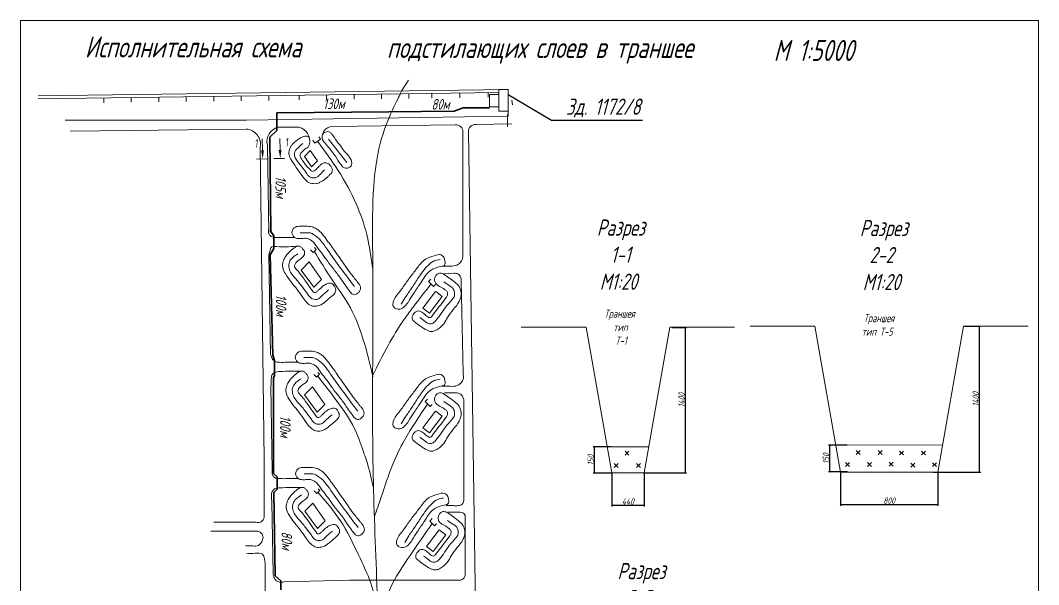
# Model space of a CAD drawing. Header units: millimetres. Extents: x 13096 to 18634, y -492 to 9335.
# Drawn here: x 16553 to 17521, y 5924 to 6460 of the extents above; entities that cross this region are included whole.
import ezdxf
from ezdxf import colors
from ezdxf.entities.mleader import LeaderData, LeaderLine
from ezdxf.enums import TextEntityAlignment as Align
from ezdxf.math import Vec2, Vec3

# ---------------------------------------------------------------- set-up
doc = ezdxf.new("R2010")
doc.units = ezdxf.units.MM
doc.layers.get('Defpoints').update_dxf_attribs({"color": 33})
for name, color, linetype, lineweight in [('Линия выноска', 137, 'Continuous', 20), ('Линия связи (Вновь)', 3, 'Continuous', 60), ('Размерная', 4, 'Continuous', 25), ('Рамка толстая', 7, 'Continuous', 60), ('Строительный', 251, 'Continuous', 13), ('ТаБлица', 253, 'Continuous', 25), ('текст', 7, 'Continuous', 25), ('Элемент эл. схем', 7, 'Continuous', 35)]:
    doc.layers.add(name, color=color, linetype=linetype, lineweight=lineweight)
doc.styles.add('Simplex', font='simplex.shx', dxfattribs={"width": 0.7, "oblique": 15})
doc.dimstyles.new('Simplex', dxfattribs={"dimtxt": 2.5, "dimasz": 2.5, "dimexe": 1.25, "dimexo": 0.625, "dimtad": 1, "dimtxsty": 'Simplex', "dimcen": 2.5, "dimclrt": 2, "dimadec": 0, "dimazin": 0, "dimtfac": 1, "dimtmove": 0, "dimatfit": 3, "dimfxl": 1, "dimarcsym": 0})

# ---------------------------------------------------------------- blocks, each defined once
blk = doc.blocks.new('_None')
blk = doc.blocks.new('_ArchTick')
at = {"color": 0, "linetype": 'ByBlock', "const_width": 0.15}
blk.add_lwpolyline([(-0.5, -0.5), (0.5, 0.5)], dxfattribs=at)
blk = doc.blocks.new('*D158')
at = {"layer": 'Defpoints', "color": 0, "lineweight": 80, "transparency": 16777216}
for p in [(17449.86, 6169.39), (17465.26, 6169.39), (17420.74, 6030.66)]:
    blk.add_point(p, dxfattribs=at)
at = {"layer": 'Размерная', "color": 0, "lineweight": -2, "transparency": 16777216}
for p, q in [((17450.49, 6169.39), (17466.51, 6169.39)), ((17465.26, 6030.66), (17465.26, 6169.39)), ((17421.36, 6030.66), (17466.51, 6030.66))]:
    blk.add_line(p, q, dxfattribs=at)
at = {"layer": 'Размерная', "color": 0, "lineweight": -2, "transparency": 16777216, "xscale": 1.5, "yscale": 1.5, "zscale": 1.5}
for p, rotation in [((17465.26, 6169.39), 90), ((17465.26, 6030.66), 270)]:
    blk.add_blockref('_ArchTick', p, dxfattribs=dict(at, rotation=rotation))
at = {"layer": 'Размерная', "color": 2, "lineweight": 20, "transparency": 16777216, "insert": (17461.64, 6100.02), "char_height": 2, "attachment_point": 5, "rotation": 90, "style": 'Simplex'}
blk.add_mtext('{\\H3x;1400}', dxfattribs=at)
blk = doc.blocks.new('*D159')
at = {"layer": 'Defpoints', "color": 0, "lineweight": 80, "transparency": 16777216}
for p in [(17333.03, 6030.79), (17425.43, 6030.79), (17425.43, 6000.04)]:
    blk.add_point(p, dxfattribs=at)
at = {"layer": 'Размерная', "color": 0, "lineweight": -2, "transparency": 16777216}
for p, q in [((17333.03, 6030.16), (17333.03, 5998.79)), ((17425.43, 6030.16), (17425.43, 5998.79)), ((17333.03, 6000.04), (17425.43, 6000.04))]:
    blk.add_line(p, q, dxfattribs=at)
at = {"layer": 'Размерная', "color": 0, "lineweight": -2, "transparency": 16777216, "xscale": 1.5, "yscale": 1.5, "zscale": 1.5, "rotation": 180}
blk.add_blockref('_ArchTick', (17333.03, 6000.04), dxfattribs=at)
at = {"layer": 'Размерная', "color": 0, "lineweight": -2, "transparency": 16777216, "xscale": 1.5, "yscale": 1.5, "zscale": 1.5}
blk.add_blockref('_ArchTick', (17425.43, 6000.04), dxfattribs=at)
at = {"layer": 'Размерная', "color": 2, "lineweight": 20, "transparency": 16777216, "insert": (17379.23, 6003.67), "char_height": 2, "attachment_point": 5, "style": 'Simplex'}
blk.add_mtext('{\\H3x;800}', dxfattribs=at)
blk = doc.blocks.new('*D160')
at = {"layer": 'Defpoints', "color": 0, "lineweight": 80, "transparency": 16777216}
for p in [(17172.4, 6168.35), (17185.38, 6168.35), (17145.04, 6030.13)]:
    blk.add_point(p, dxfattribs=at)
at = {"layer": 'Размерная', "color": 0, "lineweight": -2, "transparency": 16777216}
for p, q in [((17173.02, 6168.35), (17186.63, 6168.35)), ((17185.38, 6030.13), (17185.38, 6168.35)), ((17145.67, 6030.13), (17186.63, 6030.13))]:
    blk.add_line(p, q, dxfattribs=at)
at = {"layer": 'Размерная', "color": 0, "lineweight": -2, "transparency": 16777216, "xscale": 1.5, "yscale": 1.5, "zscale": 1.5}
for p, rotation in [((17185.38, 6168.35), 90), ((17185.38, 6030.13), 270)]:
    blk.add_blockref('_ArchTick', p, dxfattribs=dict(at, rotation=rotation))
at = {"layer": 'Размерная', "color": 2, "lineweight": 20, "transparency": 16777216, "insert": (17181.75, 6099.24), "char_height": 2, "attachment_point": 5, "rotation": 90, "style": 'Simplex'}
blk.add_mtext('{\\H3x;1400}', dxfattribs=at)
blk = doc.blocks.new('*D161')
at = {"layer": 'Defpoints', "color": 0, "lineweight": 80, "transparency": 16777216}
for p in [(17115.35, 6030.02), (17146.15, 6030.02), (17146.15, 5999.27)]:
    blk.add_point(p, dxfattribs=at)
at = {"layer": 'Размерная', "color": 0, "lineweight": -2, "transparency": 16777216}
for p, q in [((17115.35, 6029.39), (17115.35, 5998.02)), ((17146.15, 6029.39), (17146.15, 5998.02)), ((17115.35, 5999.27), (17146.15, 5999.27))]:
    blk.add_line(p, q, dxfattribs=at)
at = {"layer": 'Размерная', "color": 0, "lineweight": -2, "transparency": 16777216, "xscale": 1.5, "yscale": 1.5, "zscale": 1.5, "rotation": 180}
blk.add_blockref('_ArchTick', (17115.35, 5999.27), dxfattribs=at)
at = {"layer": 'Размерная', "color": 0, "lineweight": -2, "transparency": 16777216, "xscale": 1.5, "yscale": 1.5, "zscale": 1.5}
blk.add_blockref('_ArchTick', (17146.15, 5999.27), dxfattribs=at)
at = {"layer": 'Размерная', "color": 2, "lineweight": 20, "transparency": 16777216, "insert": (17130.75, 6002.9), "char_height": 2, "attachment_point": 5, "style": 'Simplex'}
blk.add_mtext('{\\H3x;440}', dxfattribs=at)
blk = doc.blocks.new('*D207')
at = {"layer": 'Defpoints', "color": 0, "lineweight": 80, "transparency": 16777216}
for p in [(17098.97, 6054.88), (17114.69, 6054.88), (17116.42, 6029.64)]:
    blk.add_point(p, dxfattribs=at)
at = {"layer": 'Размерная', "color": 0, "lineweight": -2, "transparency": 16777216}
for p, q in [((17114.06, 6054.88), (17097.72, 6054.88)), ((17098.97, 6029.64), (17098.97, 6054.88)), ((17115.79, 6029.64), (17097.72, 6029.64))]:
    blk.add_line(p, q, dxfattribs=at)
at = {"layer": 'Размерная', "color": 0, "lineweight": -2, "transparency": 16777216, "xscale": 1.5, "yscale": 1.5, "zscale": 1.5}
for p, rotation in [((17098.97, 6054.88), 90), ((17098.97, 6029.64), 270)]:
    blk.add_blockref('_ArchTick', p, dxfattribs=dict(at, rotation=rotation))
at = {"layer": 'Размерная', "color": 2, "lineweight": 20, "transparency": 16777216, "insert": (17095.35, 6042.26), "char_height": 2, "attachment_point": 5, "rotation": 90, "style": 'Simplex'}
blk.add_mtext('{\\H3x;150}', dxfattribs=at)
blk = doc.blocks.new('*D208')
at = {"layer": 'Defpoints', "color": 0, "lineweight": 80, "transparency": 16777216}
for p in [(17322.78, 6056.27), (17339.79, 6056.27), (17340.22, 6030.96)]:
    blk.add_point(p, dxfattribs=at)
at = {"layer": 'Размерная', "color": 0, "lineweight": -2, "transparency": 16777216}
for p, q in [((17339.16, 6056.27), (17321.53, 6056.27)), ((17322.78, 6030.96), (17322.78, 6056.27)), ((17339.6, 6030.96), (17321.53, 6030.96))]:
    blk.add_line(p, q, dxfattribs=at)
at = {"layer": 'Размерная', "color": 0, "lineweight": -2, "transparency": 16777216, "xscale": 1.5, "yscale": 1.5, "zscale": 1.5}
for p, rotation in [((17322.78, 6056.27), 90), ((17322.78, 6030.96), 270)]:
    blk.add_blockref('_ArchTick', p, dxfattribs=dict(at, rotation=rotation))
at = {"layer": 'Размерная', "color": 2, "lineweight": 20, "transparency": 16777216, "insert": (17319.15, 6043.61), "char_height": 2, "attachment_point": 5, "rotation": 90, "style": 'Simplex'}
blk.add_mtext('{\\H3x;150}', dxfattribs=at)

msp = doc.modelspace()

# ---------------------------------------------------------------- linework, layer by layer
at = {"color": 18, "lineweight": 20, "true_color": 0x000000}
for points in [[(17008.06753, 6394.26009), (17016.95635, 6394.26009), (17016.95635, 6373.90013), (17008.06753, 6373.90013)], [(16999.24104, 6389.65174), (17008.08573, 6389.65174), (17008.08573, 6377.98114), (16999.24104, 6377.98114)]]:
    msp.add_lwpolyline(points, close=True, dxfattribs=at)
at = {"layer": 'Линия связи (Вновь)', "color": 18, "lineweight": 35, "true_color": 0x000000}
for p, q in [((16903.40162, 6373.14051), (16965.42407, 6373.7059)), ((16965.42407, 6373.7059), (16974.01642, 6377.04351)), ((16974.01642, 6377.04351), (16999.15584, 6377.00963)), ((16796.85937, 6372.22269), (16903.40162, 6373.14051)), ((16796.86483, 6355.44877), (16796.85937, 6372.22269)), ((16790.22236, 6348.99512), (16796.86483, 6355.44877)), ((16791.20344, 6259.53632), (16790.22236, 6348.99512)), ((16793.8945, 6255.41987), (16791.20344, 6259.53632)), ((16793.8945, 6243.3426), (16793.8945, 6255.41987)), ((16790.59159, 6237.27504), (16793.8945, 6243.3426)), ((16792.92649, 6141.99643), (16790.59159, 6237.27504)), ((16794.71187, 6136.75118), (16792.92649, 6141.99643)), ((16794.63065, 6122.20016), (16794.71187, 6136.75118)), ((16793.76332, 6120.66644), (16794.63065, 6122.20016)), ((16793.76332, 6029.57475), (16793.76332, 6120.66644)), ((16797.14821, 6026.15074), (16793.76332, 6029.57475)), ((16797.14821, 6014.63347), (16797.14821, 6026.15074)), ((16794.00726, 6011.53661), (16797.14821, 6014.63347)), ((16795.27738, 5932.22797), (16794.00726, 6011.53661)), ((16800.48801, 5927.35493), (16795.27738, 5932.22797)), ((16800.48801, 5918.99288), (16800.48801, 5927.35493))]:
    msp.add_line(p, q, dxfattribs=at)
at = {"layer": 'Рамка толстая', "color": 18, "lineweight": 20, "true_color": 0x000000}
for p, q in [((16552.82136, 6460.09768), (17521.44636, 6460.09768)), ((16552.82136, 6460.09768), (16552.82136, 5126.97268)), ((17521.44636, 6460.09768), (17521.44636, 5126.97268))]:
    msp.add_line(p, q, dxfattribs=at)
at = {"layer": 'Строительный', "color": 18, "lineweight": 20, "true_color": 0x000000}
for p, q in [((17016.95635, 6394.26009), (16569.61619, 6388.32385)), ((17008.06753, 6391.55885), (16569.72711, 6385.40769)), ((16632.23224, 6386.28481), (16632.23224, 6381.87481)), ((16658.36371, 6386.65151), (16658.36371, 6382.24151)), ((16684.49518, 6387.01821), (16684.49518, 6382.60821)), ((16710.62665, 6387.38491), (16710.62665, 6382.97491)), ((16736.75812, 6387.75161), (16736.75812, 6383.34161)), ((16762.88959, 6388.11831), (16762.88959, 6383.70831)), ((16789.02106, 6388.48501), (16789.02106, 6384.07501)), ((16817.93841, 6388.8908), (16817.93841, 6384.4808)), ((16844.06988, 6389.2575), (16844.06988, 6384.8475)), ((16870.20135, 6389.6242), (16870.20135, 6385.2142)), ((16896.33282, 6389.99089), (16896.33282, 6385.58089)), ((16922.46429, 6390.35759), (16922.46429, 6385.94759)), ((16944.33366, 6390.66448), (16944.33366, 6386.25448)), ((16970.88636, 6391.03709), (16970.88636, 6386.62709)), ((16997.86373, 6391.41566), (16997.86373, 6387.00566)), ((17021.00229, 6379.92587), (17020.41533, 6384.29663)), ((17016.95635, 6373.90013), (17016.95635, 6369.20502)), ((16767.58279, 6365.38217), (16595.43802, 6365.38217)), ((17016.95635, 6369.20502), (16767.58279, 6365.38217)), ((17016.1405, 6358.9412), (17016.1405, 6370.71785)), ((16767.74626, 6356.81795), (16600.29462, 6354.81839)), ((16817.96593, 6358.51266), (16798.13593, 6358.51266)), ((16966.55975, 6360.87317), (16849.68876, 6359.14407)), ((17020.3693, 6361.64135), (16986.26758, 6361.07775)), ((16832.92251, 6343.51893), (16831.11741, 6346.09759)), ((16838.2521, 6347.24974), (16832.92251, 6343.51893)), ((16836.69745, 6349.47061), (16838.2521, 6347.24974)), ((16845.96505, 6347.27522), (16863.25804, 6325.0127)), ((16973.79182, 6238.48257), (16973.79182, 6353.88021)), ((16979.03551, 6354.0848), (16993.57661, 5373.78963)), ((16780.99079, 6339.49243), (16784.86576, 6042.77619)), ((16789.03164, 6257.61403), (16787.79157, 6341.75721)), ((16828.62634, 6336.34041), (16822.96778, 6330.68185)), ((16835.32165, 6326.46573), (16828.62634, 6336.34041)), ((16822.96778, 6330.68185), (16829.90206, 6321.04614)), ((16829.90206, 6321.04614), (16835.32165, 6326.46573)), ((16828.74634, 6242.06775), (16831.25193, 6239.56216)), ((16831.25193, 6239.56216), (16834.14442, 6242.45465)), ((16834.14442, 6242.45465), (16832.50761, 6244.09145)), ((16790.72627, 6142.6275), (16789.32976, 6237.38556)), ((16827.55662, 6230.49235), (16819.89456, 6222.83029)), ((16839.279, 6213.79405), (16827.55662, 6230.49235)), ((16819.89456, 6222.83029), (16831.99459, 6206.50965)), ((16965.31134, 6219.77152), (16955.06625, 6219.2983)), ((16831.99459, 6206.50965), (16839.279, 6213.79405)), ((16941.04424, 6211.7846), (16943.24248, 6214.03752)), ((16945.70058, 6207.24126), (16941.04424, 6211.7846)), ((16947.59382, 6209.18158), (16945.70058, 6207.24126)), ((16973.89897, 6125.13245), (16972.28967, 6212.6705)), ((16832.03095, 6123.3795), (16834.53653, 6120.87391)), ((16834.53653, 6120.87391), (16837.42902, 6123.7664)), ((16837.42902, 6123.7664), (16835.79222, 6125.4032)), ((16792.35524, 6032.09578), (16791.17025, 6112.50157)), ((16830.84122, 6111.8041), (16823.17916, 6104.14204)), ((16823.17916, 6104.14204), (16835.2792, 6087.82139)), ((16842.5636, 6095.1058), (16830.84122, 6111.8041)), ((16835.2792, 6087.82139), (16842.5636, 6095.1058)), ((16937.90161, 6097.74451), (16940.09985, 6099.99742)), ((16942.55796, 6093.20117), (16937.90161, 6097.74451)), ((16944.45119, 6095.14149), (16942.55796, 6093.20117)), ((16974.66327, 6008.37113), (16974.66327, 6095.7355)), ((17128.03209, 6050.52352), (17131.7741, 6046.78151)), ((17131.7741, 6050.52352), (17128.03209, 6046.78151)), ((17347.85495, 6051.33945), (17351.59696, 6047.59744)), ((17351.59696, 6051.33945), (17347.85495, 6047.59744)), ((17368.88941, 6051.33945), (17372.63142, 6047.59744)), ((17372.63142, 6051.33945), (17368.88941, 6047.59744)), ((17389.10985, 6050.78264), (17392.85186, 6047.04063)), ((17392.85186, 6050.78264), (17389.10985, 6047.04063)), ((17410.14431, 6050.78264), (17413.88632, 6047.04063)), ((17413.88632, 6050.78264), (17410.14431, 6047.04063)), ((16784.86576, 6042.77619), (16784.86576, 5996.43095)), ((17117.82873, 6039.02196), (17121.57074, 6035.27995)), ((17121.57074, 6039.02196), (17117.82873, 6035.27995)), ((17138.86319, 6039.02196), (17142.6052, 6035.27995)), ((17142.6052, 6039.02196), (17138.86319, 6035.27995)), ((17337.65159, 6039.83789), (17341.3936, 6036.09588)), ((17341.3936, 6039.83789), (17337.65159, 6036.09588)), ((17358.68605, 6039.83789), (17362.42806, 6036.09588)), ((17362.42806, 6039.83789), (17358.68605, 6036.09588)), ((17379.31597, 6040.24188), (17383.05798, 6036.49987)), ((17383.05798, 6040.24188), (17379.31597, 6036.49987)), ((17399.94095, 6039.28108), (17403.68296, 6035.53908)), ((17403.68296, 6039.28108), (17399.94095, 6035.53908)), ((17420.57087, 6039.68508), (17424.31288, 6035.94307)), ((17424.31288, 6039.68508), (17420.57087, 6035.94307)), ((16832.30307, 6012.82777), (16834.80865, 6010.32219)), ((16834.80865, 6010.32219), (16837.70114, 6013.21468)), ((16837.70114, 6013.21468), (16836.06434, 6014.85148)), ((16792.03975, 6001.95866), (16793.3039, 5934.76715)), ((16831.11334, 6001.25238), (16823.45128, 5993.59032)), ((16842.83572, 5984.55408), (16831.11334, 6001.25238)), ((16823.45128, 5993.59032), (16835.55132, 5977.26967)), ((16942.2505, 5984.2957), (16944.44874, 5986.54861)), ((16776.67258, 5983.05095), (16736.77201, 5983.05095)), ((16835.55132, 5977.26967), (16842.83572, 5984.55408)), ((16946.90684, 5979.75236), (16942.2505, 5984.2957)), ((16948.80007, 5981.69268), (16946.90684, 5979.75236)), ((16975.89314, 5936.17669), (16975.89314, 5985.81383)), ((16733.9797, 5974.60091), (16773.4573, 5974.60091)), ((16865.84414, 5928.05483), (16803.89778, 5926.5184)), ((16952.19728, 5928.05483), (16865.84414, 5928.05483))]:
    msp.add_line(p, q, dxfattribs=at)
for points in [[(16947.73022, 6202.28341), (16935.77752, 6186.58515), (16942.03297, 6181.82223), (16954.16802, 6197.75998), (16947.91257, 6202.5229)], [(16947.73022, 6088.54754), (16935.77752, 6072.84927), (16942.03297, 6068.08636), (16954.16802, 6084.02411), (16947.91257, 6088.78703)], [(16951.35882, 5975.92734), (16939.22376, 5959.98958), (16945.47921, 5955.22666), (16957.61427, 5971.16442), (16951.35882, 5975.92734)]]:
    msp.add_lwpolyline(points, dxfattribs=at)
for centre, radius, start, end in [((16766.69709, 6342.29075), 14.56504, 348.92312265, 85.86922356), ((16801.39711, 6344.92841), 13.97022, 103.49952732, 193.12034259), ((16814.33619, 6345.13671), 13.85969, 348.95296455, 74.81764387), ((16849.81378, 6349.25532), 9.88954, 90.72433398, 202.13249375), ((16967.21893, 6354.31872), 6.58751, 356.18317171, 95.74288416), ((16985.6084, 6354.52331), 6.58751, 84.25711584, 183.81682829)]:
    msp.add_arc(centre, radius, start, end, dxfattribs=at)
msp.add_open_spline([(16921.94885, 6403.25869), (16912.56181, 6389.07899), (16921.94885, 6403.25869), (16885.64947, 6337.47448), (16889.43146, 6204.59713), (16885.64385, 6032.41736), (16897.60553, 5834.36675), (16895.69136, 5640.53365), (16893.55861, 5506.59878), (16897.14514, 5419.63689), (16906.77896, 5368.95984), (16906.77896, 5368.95984), (16906.77896, 5368.95984), (16906.77896, 5368.95984), (16906.77896, 5368.95984), (16906.77896, 5368.95984), (16906.77896, 5368.95984), (16906.77896, 5368.95984), (16906.77896, 5368.95984)], degree=3, knots=[0, 0, 0, 0, 25.836333109, 49.871244762, 76.873917157, 116.334767859, 166.936096042, 211.721259242, 248.246118291, 257.850777941, 271.152471293, 282.284588503, 290.662390358, 305.749777897, 312.760031631, 324.633986925, 330.142951601, 332.123990533, 332.123990533, 332.123990533, 332.123990533], dxfattribs=at)
for points in [[(16843.82271, 6342.17416), (16855.24257, 6326.67144), (16861.2609, 6320.00256), (16865.05681, 6320.00256), (16867.35826, 6321.70463), (16868.01582, 6324.63098), (16866.93982, 6328.39343), (16862.33326, 6334.17632), (16857.84808, 6340.00926), (16852.73405, 6346.98066), (16849.14217, 6351.92351), (16847.29001, 6353.77567), (16845.16694, 6354.37209), (16843.22415, 6353.95404), (16841.04226, 6352.81934), (16839.92424, 6349.25532), (16840.98326, 6345.69773), (16843.82271, 6342.17416)], [(16827.93907, 6342.48099), (16826.44496, 6339.6805), (16822.96086, 6337.26162), (16821.53877, 6335.83953), (16819.73851, 6334.03927), (16818.89429, 6332.18046), (16819.73851, 6329.4666), (16822.74148, 6324.82651), (16825.79545, 6321.00846), (16828.24496, 6318.55895), (16830.13361, 6316.67029), (16831.46451, 6316.67029), (16833.2361, 6317.58664), (16834.18038, 6318.53092), (16835.44946, 6319.8), (16836.71847, 6321.06902), (16838.9025, 6323.25304), (16841.47944, 6324.58118), (16843.68842, 6324.58118), (16846.10958, 6323.60432), (16847.58537, 6322.12854), (16849.12127, 6319.71053), (16849.5908, 6317.99962), (16849.12127, 6315.40376), (16847.5571, 6313.83959), (16845.46162, 6311.74411), (16837.71906, 6306.18114), (16834.47116, 6304.9422), (16831.45947, 6304.9422), (16828.49634, 6305.40488), (16825.971, 6306.72841), (16823.40551, 6309.29389), (16810.80966, 6327.0566), (16809.20366, 6329.87218), (16808.49343, 6332.3894), (16808.36733, 6335.93932), (16809.6059, 6339.07671), (16810.95794, 6341.64258), (16813.2939, 6343.97855), (16819.39611, 6348.44074), (16822.17132, 6349.64462), (16824.83698, 6349.99887), (16826.55322, 6349.64462), (16827.80891, 6348.38892)], [(16835.58731, 6345.38434), (16855.14522, 6317.27498), (16872.30129, 6285.73766), (16882.26228, 6256.51765), (16888.09535, 6223.60913)], [(16821.59685, 6342.98468), (16815.63248, 6337.67682), (16813.87298, 6335.23983), (16813.48258, 6332.36337), (16814.31285, 6329.48692), (16816.83205, 6325.75049), (16820.71095, 6320.79659), (16824.75635, 6315.18822), (16827.75549, 6311.4728), (16831.07455, 6310.43408), (16833.63382, 6310.43408), (16838.2325, 6314.02965), (16842.27135, 6318.10463)], [(16813.58944, 6253.8202), (16803.34045, 6253.8202), (16795.99712, 6253.8202), (16791.34828, 6254.81452), (16789.53874, 6256.62406), (16788.79851, 6258.43176), (16788.97675, 6261.33838)], [(16874.25511, 6210.51438), (16876.09715, 6207.68441), (16876.47909, 6205.47599), (16875.49911, 6202.56376), (16873.67552, 6200.74017), (16870.55178, 6199.40887), (16868.20092, 6200.30638), (16865.66643, 6203.30242), (16861.70156, 6208.66572), (16857.2726, 6215.23509), (16850.87915, 6223.52472), (16844.83795, 6231.4999), (16839.56911, 6238.77051), (16834.02053, 6246.0437), (16831.1366, 6249.80397), (16828.22434, 6251.6969), (16825.20667, 6252.85369), (16820.80971, 6252.85369), (16816.98518, 6252.85369), (16813.61752, 6253.8), (16811.89565, 6255.98716), (16811.05592, 6258.55395), (16811.59708, 6260.59366), (16813.41734, 6263.12487), (16817.8734, 6264.40758), (16824.20189, 6264.40758), (16830.30815, 6263.8684), (16834.41603, 6261.95156), (16837.417, 6259.85043), (16840.18378, 6256.80347), (16842.6485, 6253.69854), (16845.03293, 6250.37964), (16847.91414, 6246.6792), (16851.55791, 6241.37385), (16856.98798, 6233.7724), (16865.87712, 6221.10326), (16872.44213, 6212.83456), (16874.25511, 6210.51438)], [(16870.56303, 6207.24965), (16844.65256, 6242.55571), (16838.72808, 6250.61041), (16835.44757, 6253.89092), (16831.7265, 6256.51241), (16828.76405, 6258.02978), (16825.81975, 6258.30668), (16819.12173, 6258.30668)], [(16817.50227, 6245.53647), (16796.38322, 6245.05157), (16791.16552, 6243.97749), (16790.55172, 6241.68464), (16789.32976, 6237.38556), (16789.42074, 6231.21245)], [(16813.87478, 6244.39732), (16806.64647, 6237.8072), (16803.98508, 6233.86388), (16802.35105, 6229.2225), (16802.35105, 6225.11216), (16804.914, 6219.11057), (16810.27314, 6211.60172), (16816.17213, 6204.19728), (16821.46372, 6196.7242), (16825.50417, 6191.7215), (16829.41302, 6189.00069), (16834.51483, 6188.51793), (16838.64797, 6189.73428), (16844.52171, 6194.03003), (16850.55203, 6199.28899), (16852.70078, 6202.5918), (16852.70078, 6205.02452), (16851.61143, 6207.42524), (16849.04311, 6209.99356), (16845.45466, 6209.99356), (16841.83415, 6208.34964), (16837.46896, 6204.69995), (16835.59805, 6202.98941), (16833.44115, 6201.38501), (16832.21002, 6201.38501), (16830.62776, 6202.96727), (16825.31098, 6210.55669), (16819.37818, 6218.66293), (16814.94386, 6223.92919), (16813.66659, 6225.75456), (16813.66659, 6227.26434), (16814.74225, 6229.51268), (16819.01644, 6233.12448), (16821.98522, 6235.72183), (16822.98231, 6237.66431), (16822.98231, 6240.65818), (16821.31219, 6243.07383), (16819.42139, 6244.96463), (16816.5206, 6245.47828), (16814.5015, 6244.75607), (16813.87478, 6244.39732)], [(16816.61756, 6238.26103), (16811.72762, 6234.57277), (16808.68292, 6230.2038), (16808.26194, 6225.73905), (16809.81665, 6220.77595), (16815.05344, 6214.06149), (16821.58811, 6206.07611), (16826.41406, 6199.53497), (16828.67907, 6196.618), (16830.69083, 6195.3205), (16833.31376, 6194.88799), (16835.86029, 6195.21873), (16839.07299, 6197.76478), (16846.08087, 6203.92715)], [(16832.42221, 6240.73245), (16849.37058, 6213.51975), (16864.50305, 6190.84252), (16879.06334, 6156.54669), (16888.14281, 6121.47256)], [(16955.31292, 6226.62885), (16949.75806, 6225.39233), (16941.93977, 6221.60522), (16933.75301, 6210.80157), (16927.19184, 6200.98898), (16922.09813, 6192.96323), (16913.92239, 6185.67717), (16909.73058, 6186.31698), (16907.5736, 6188.47396), (16907.5736, 6192.72008), (16913.72288, 6202.36273), (16920.15603, 6211.48688), (16927.26194, 6220.74795), (16933.63461, 6229.01317), (16938.33084, 6233.22146), (16946.42337, 6236.30418), (16953.00218, 6237.17665), (16955.8536, 6234.32523), (16956.72825, 6231.12754), (16956.72825, 6228.10297), (16955.31292, 6226.62885)], [(16973.79182, 6238.48257), (16972.94429, 6232.54974), (16969.5228, 6228.28072), (16963.24058, 6226.62885), (16955.31292, 6226.62885)], [(16952.02983, 6232.74894), (16946.38206, 6231.41687), (16940.66415, 6227.24235), (16935.24994, 6221.08038), (16931.51129, 6215.68176), (16925.20912, 6205.96028), (16918.92248, 6196.74796), (16915.20271, 6190.52071)], [(16955.06625, 6219.2983), (16951.39668, 6219.77152), (16948.76081, 6218.32127), (16947.01642, 6215.53396), (16947.01642, 6212.00624), (16948.40896, 6209.62129), (16957.46044, 6203.55955), (16958.99388, 6201.51589), (16958.99388, 6198.79893), (16957.63411, 6196.46514), (16944.10975, 6178.72814), (16943.10573, 6177.72413), (16941.4755, 6177.72413), (16937.65966, 6180.5562), (16933.46844, 6183.47818), (16931.46947, 6183.93905), (16929.03996, 6183.17094), (16926.51114, 6180.64212), (16925.49511, 6177.78592), (16926.0179, 6175.32799), (16927.43188, 6173.91401), (16939.74041, 6165.5689), (16942.50299, 6164.54492), (16945.19795, 6164.54492), (16948.15162, 6165.55726), (16951.81675, 6167.96966), (16955.67874, 6171.83165), (16959.16397, 6177.72348), (16970.133, 6192.87971), (16971.93633, 6197.27339), (16971.83727, 6202.66163), (16970.08004, 6207.19402), (16966.11982, 6211.15424), (16960.41676, 6215.5011), (16955.06625, 6219.2983)], [(16972.28967, 6212.6705), (16971.50749, 6216.24061), (16969.08797, 6219.1426), (16965.31134, 6219.77152)], [(16887.89548, 6122.53304), (16902.68409, 6151.20938), (16917.4351, 6175.22432), (16928.74808, 6190.60899), (16943.37241, 6209.51293)], [(16955.56889, 6211.50831), (16961.22095, 6207.71082), (16964.49319, 6205.00303), (16965.78226, 6201.50274), (16965.78226, 6198.44888), (16963.5695, 6194.78348), (16957.38659, 6187.53581), (16948.14411, 6174.7773), (16944.5341, 6171.99961), (16940.80235, 6171.99961), (16937.8549, 6173.87331), (16932.8637, 6177.60153)], [(16816.87404, 6135.13195), (16806.62506, 6135.13195), (16799.28173, 6135.13195), (16794.63289, 6136.12627), (16792.82335, 6137.93581), (16792.08312, 6139.74351), (16790.72627, 6142.6275)], [(16877.53972, 6091.82613), (16879.38175, 6088.99616), (16879.7637, 6086.78774), (16878.78371, 6083.87551), (16876.96013, 6082.05192), (16873.83639, 6080.72062), (16871.48553, 6081.61813), (16868.95104, 6084.61417), (16864.98616, 6089.97747), (16860.5572, 6096.54684), (16854.16376, 6104.83647), (16848.12256, 6112.81165), (16842.85372, 6120.08225), (16837.30513, 6127.35544), (16834.4212, 6131.11572), (16831.50895, 6133.00864), (16828.49128, 6134.16544), (16824.09432, 6134.16544), (16820.26979, 6134.16544), (16816.90213, 6135.11175), (16815.18025, 6137.29891), (16814.34053, 6139.8657), (16814.88168, 6141.90541), (16816.70195, 6144.43662), (16821.158, 6145.71933), (16827.4865, 6145.71933), (16833.59276, 6145.18015), (16837.70064, 6143.26331), (16840.7016, 6141.16218), (16843.46839, 6138.11522), (16845.9331, 6135.01029), (16848.31753, 6131.69139), (16851.19875, 6127.99095), (16854.84252, 6122.6856), (16860.27258, 6115.08414), (16869.16173, 6102.415), (16875.72673, 6094.14631), (16877.53972, 6091.82613)], [(16873.84764, 6088.5614), (16847.93716, 6123.86746), (16842.01269, 6131.92215), (16838.73218, 6135.20267), (16835.0111, 6137.82416), (16832.04866, 6139.34153), (16829.10436, 6139.61843), (16822.40633, 6139.61843)], [(16820.78688, 6126.84821), (16799.66783, 6126.36332), (16794.45012, 6125.28924), (16792.15727, 6122.99639), (16791.48826, 6118.68071), (16791.17025, 6112.50157)], [(16817.15939, 6125.70907), (16809.93108, 6119.11895), (16807.26969, 6115.17563), (16805.63566, 6110.53425), (16805.63566, 6106.42391), (16808.1986, 6100.42232), (16813.55774, 6092.91347), (16819.45673, 6085.50902), (16824.74832, 6078.03595), (16828.78877, 6073.03325), (16832.69763, 6070.31244), (16837.79944, 6069.82968), (16841.93257, 6071.04603), (16847.80631, 6075.34177), (16853.83663, 6080.60074), (16855.98539, 6083.90355), (16855.98539, 6086.33627), (16854.89604, 6088.73699), (16852.32772, 6091.30531), (16848.73926, 6091.30531), (16845.11876, 6089.66139), (16840.75357, 6086.0117), (16838.88266, 6084.30116), (16836.72576, 6082.69676), (16835.49463, 6082.69676), (16833.91236, 6084.27902), (16828.59559, 6091.86844), (16822.66278, 6099.97468), (16818.22847, 6105.24093), (16816.9512, 6107.06631), (16816.9512, 6108.57609), (16818.02686, 6110.82443), (16822.30105, 6114.43623), (16825.26982, 6117.03358), (16826.26691, 6118.97606), (16826.26691, 6121.96993), (16824.59679, 6124.38558), (16822.706, 6126.27638), (16819.8052, 6126.79003), (16817.7861, 6126.06782), (16817.15939, 6125.70907)], [(16835.70682, 6122.04419), (16854.27012, 6097.79204), (16870.46329, 6072.54222), (16877.84102, 6053.99646), (16883.32607, 6037.75085), (16888.77976, 6015.37547)], [(16955.31292, 6112.89298), (16949.75806, 6111.65646), (16941.93977, 6107.86935), (16933.75301, 6097.0657), (16927.19184, 6087.25311), (16922.09813, 6079.22736), (16913.92239, 6071.9413), (16909.73058, 6072.58111), (16907.5736, 6074.73809), (16907.5736, 6078.98421), (16913.72288, 6088.62686), (16920.15603, 6097.75101), (16927.26194, 6107.01208), (16933.63461, 6115.27729), (16938.33084, 6119.48559), (16946.42337, 6122.56831), (16953.00218, 6123.44078), (16955.8536, 6120.58936), (16956.72825, 6117.39167), (16956.72825, 6114.3671), (16955.31292, 6112.89298)], [(16973.89897, 6125.13245), (16973.89897, 6118.72862), (16971.1618, 6114.71908), (16968.57408, 6113.04686), (16961.79733, 6112.2953), (16953.84019, 6112.2953)], [(16819.90217, 6119.57278), (16815.01222, 6115.88452), (16811.96753, 6111.51554), (16811.54654, 6107.0508), (16813.10126, 6102.0877), (16818.33805, 6095.37324), (16824.87271, 6087.38786), (16829.69867, 6080.84672), (16831.96368, 6077.92975), (16833.97543, 6076.63225), (16836.59837, 6076.19974), (16839.14489, 6076.53048), (16842.35759, 6079.07653), (16849.36548, 6085.2389)], [(16952.02983, 6119.01307), (16946.38206, 6117.681), (16940.66415, 6113.50648), (16935.24994, 6107.34451), (16931.51129, 6101.94589), (16925.20912, 6092.22441), (16918.92248, 6083.01209), (16915.20271, 6076.78484)], [(16955.06625, 6105.56242), (16951.39668, 6106.03565), (16948.76081, 6104.5854), (16947.01642, 6101.79809), (16947.01642, 6098.27036), (16948.40896, 6095.88542), (16957.46044, 6089.82368), (16958.99388, 6087.78001), (16958.99388, 6085.06306), (16957.63411, 6082.72927), (16944.10975, 6064.99227), (16943.10573, 6063.98826), (16941.4755, 6063.98826), (16937.65966, 6066.82032), (16933.46844, 6069.74231), (16931.46947, 6070.20317), (16929.03996, 6069.43507), (16926.51114, 6066.90624), (16925.49511, 6064.05005), (16926.0179, 6061.59212), (16927.43188, 6060.17813), (16939.74041, 6051.83303), (16942.50299, 6050.80905), (16945.19795, 6050.80905), (16948.15162, 6051.82139), (16951.81675, 6054.23379), (16955.67874, 6058.09578), (16959.16397, 6063.98761), (16970.133, 6079.14384), (16971.93633, 6083.53752), (16971.83727, 6088.92576), (16970.08004, 6093.45814), (16966.11982, 6097.41836), (16960.41676, 6101.76523), (16955.06625, 6105.56242)], [(16974.66327, 6095.7355), (16974.66327, 6099.62264), (16973.36572, 6102.80925), (16971.018, 6105.15697), (16967.4504, 6106.11175), (16964.20279, 6106.11175), (16956.14172, 6106.11175)], [(16940.22978, 6095.47284), (16918.25014, 6061.19811), (16907.10688, 6038.26926), (16895.87053, 6006.41954), (16889.57487, 5988.63198)], [(16955.56889, 6097.77244), (16961.22095, 6093.97495), (16964.49319, 6091.26716), (16965.78226, 6087.76687), (16965.78226, 6084.71301), (16963.5695, 6081.04761), (16957.38659, 6073.79994), (16948.14411, 6061.04143), (16944.5341, 6058.26374), (16940.80235, 6058.26374), (16937.8549, 6060.13744), (16932.8637, 6063.86565)], [(16877.81184, 5981.27441), (16879.65388, 5978.44444), (16880.03582, 5976.23602), (16879.05583, 5973.32378), (16877.23225, 5971.5002), (16874.10851, 5970.1689), (16871.75765, 5971.06641), (16869.22316, 5974.06244), (16865.25828, 5979.42575), (16860.82932, 5985.99512), (16854.43588, 5994.28474), (16848.39468, 6002.25993), (16843.12584, 6009.53053), (16837.57725, 6016.80372), (16834.69332, 6020.56399), (16831.78107, 6022.45692), (16828.7634, 6023.61371), (16824.36644, 6023.61371), (16820.54191, 6023.61371), (16817.17425, 6024.56002), (16815.45237, 6026.74719), (16814.61265, 6029.31398), (16815.15381, 6031.35369), (16816.97407, 6033.8849), (16821.43012, 6035.16761), (16827.75862, 6035.16761), (16833.86488, 6034.62843), (16837.97276, 6032.71159), (16840.97372, 6030.61046), (16843.74051, 6027.5635), (16846.20523, 6024.45857), (16848.58965, 6021.13966), (16851.47087, 6017.43922), (16855.11464, 6012.13388), (16860.5447, 6004.53242), (16869.43385, 5991.86328), (16875.99885, 5983.59459), (16877.81184, 5981.27441)], [(16817.14616, 6024.58022), (16806.89718, 6024.58022), (16799.55385, 6024.58022), (16794.90501, 6025.57454), (16793.09547, 6027.38409), (16792.35524, 6029.19179), (16792.35524, 6032.09578)], [(16874.11976, 5978.00968), (16848.20928, 6013.31573), (16842.28481, 6021.37043), (16839.0043, 6024.65094), (16835.28323, 6027.27243), (16832.32078, 6028.78981), (16829.37648, 6029.06671), (16822.67845, 6029.06671)], [(16821.059, 6016.29649), (16799.93995, 6015.8116), (16794.72224, 6014.73752), (16792.42939, 6012.44466), (16791.76038, 6008.12899), (16792.03975, 6001.95866)], [(16817.43151, 6015.15735), (16810.2032, 6008.56723), (16807.54181, 6004.62391), (16805.90778, 5999.98253), (16805.90778, 5995.87219), (16808.47072, 5989.8706), (16813.82986, 5982.36175), (16819.72885, 5974.9573), (16825.02044, 5967.48423), (16829.06089, 5962.48153), (16832.96975, 5959.76071), (16838.07156, 5959.27795), (16842.20469, 5960.49431), (16848.07843, 5964.79005), (16854.10876, 5970.04902), (16856.25751, 5973.35183), (16856.25751, 5975.78455), (16855.16816, 5978.18526), (16852.59984, 5980.75359), (16849.01138, 5980.75359), (16845.39088, 5979.10966), (16841.02569, 5975.45998), (16839.15478, 5973.74944), (16836.99788, 5972.14503), (16835.76675, 5972.14503), (16834.18449, 5973.7273), (16828.86771, 5981.31671), (16822.9349, 5989.42296), (16818.50059, 5994.68921), (16817.22332, 5996.51459), (16817.22332, 5998.02437), (16818.29898, 6000.2727), (16822.57317, 6003.88451), (16825.54194, 6006.48185), (16826.53903, 6008.42434), (16826.53903, 6011.4182), (16824.86892, 6013.83386), (16822.97812, 6015.72466), (16820.07732, 6016.2383), (16818.05822, 6015.51609), (16817.43151, 6015.15735)], [(16820.17429, 6009.02106), (16815.28434, 6005.33279), (16812.23965, 6000.96382), (16811.81866, 5996.49908), (16813.37338, 5991.53598), (16818.61017, 5984.82152), (16825.14483, 5976.83614), (16829.97079, 5970.295), (16832.2358, 5967.37802), (16834.24755, 5966.08052), (16836.87049, 5965.64802), (16839.41702, 5965.97876), (16842.62972, 5968.52481), (16849.6376, 5974.68718)], [(16835.90679, 6011.57573), (16857.36518, 5984.45525), (16874.42848, 5952.16897), (16886.07395, 5925.22), (16892.97826, 5899.13268)], [(16958.75916, 6000.03329), (16953.20431, 5998.79676), (16945.38601, 5995.00966), (16937.19925, 5984.206), (16930.63808, 5974.39342), (16925.54438, 5966.36767), (16917.36863, 5959.08161), (16913.17682, 5959.72142), (16911.01984, 5961.8784), (16911.01984, 5966.12452), (16917.16912, 5975.76717), (16923.60227, 5984.89132), (16930.70818, 5994.15239), (16937.08085, 6002.4176), (16941.77708, 6006.62589), (16949.86961, 6009.70862), (16956.44843, 6010.58109), (16959.29984, 6007.72967), (16960.17449, 6004.53197), (16960.17449, 6001.50741), (16958.75916, 6000.03329)], [(16955.47607, 6006.15338), (16949.8283, 6004.82131), (16944.1104, 6000.64678), (16938.69618, 5994.48482), (16934.95754, 5989.0862), (16928.65536, 5979.36472), (16922.36872, 5970.1524), (16918.64895, 5963.92515)], [(16974.66327, 6008.37113), (16974.66327, 6003.8176), (16973.05625, 6000.28361), (16969.51891, 5998.91328), (16964.68212, 5998.91328), (16957.73101, 5998.91328)], [(16784.86576, 5996.43095), (16784.86576, 5990.88245), (16783.82496, 5985.38798), (16781.03964, 5983.1862), (16776.67258, 5983.05095)], [(16958.5125, 5992.70273), (16954.84292, 5993.17596), (16952.20706, 5991.72571), (16950.46266, 5988.9384), (16950.46266, 5985.41067), (16951.8552, 5983.02573), (16960.90668, 5976.96399), (16962.44012, 5974.92032), (16962.44012, 5972.20336), (16961.08036, 5969.86958), (16947.55599, 5952.13258), (16946.55198, 5951.12857), (16944.92175, 5951.12857), (16941.10591, 5953.96063), (16936.91468, 5956.88262), (16934.91571, 5957.34348), (16932.48621, 5956.57538), (16929.95738, 5954.04655), (16928.94136, 5951.19035), (16929.46414, 5948.73242), (16930.87813, 5947.31844), (16943.18665, 5938.97334), (16945.94924, 5937.94936), (16948.64419, 5937.94936), (16951.59786, 5938.9617), (16955.26299, 5941.3741), (16959.12498, 5945.23609), (16962.61021, 5951.12792), (16973.57925, 5966.28415), (16975.38257, 5970.67783), (16975.28352, 5976.06607), (16973.52629, 5980.59845), (16969.56607, 5984.55867), (16963.863, 5988.90554), (16958.5125, 5992.70273)], [(16975.89314, 5985.81383), (16975.89314, 5988.07926), (16975.41227, 5990.56372), (16972.80496, 5992.26992), (16966.97431, 5992.72048), (16959.78739, 5992.72048)], [(16944.57867, 5982.02403), (16923.47492, 5951.56966), (16904.24707, 5919.24118), (16893.54443, 5884.15652)], [(16959.01513, 5984.91275), (16964.66719, 5981.11525), (16967.93943, 5978.40747), (16969.2285, 5974.90717), (16969.2285, 5971.85332), (16967.01574, 5968.18792), (16960.83283, 5960.94025), (16951.59036, 5948.18174), (16947.98034, 5945.40405), (16944.24859, 5945.40405), (16941.30114, 5947.27775), (16936.30994, 5951.00596)], [(16773.4573, 5974.60091), (16778.32397, 5974.60091), (16782.74892, 5971.84396), (16783.5627, 5967.46202), (16781.78255, 5963.65102), (16779.28616, 5961.15462), (16774.0983, 5960.5451), (16767.12235, 5960.5451)], [(16767.7836, 5953.5767), (16776.17284, 5953.5767), (16783.17134, 5952.6803), (16785.10647, 5948.31908), (16785.69775, 5940.2946)], [(16785.69775, 5940.2946), (16787.40763, 5887.36754), (16786.93943, 5882.20676), (16784.87102, 5880.13834), (16781.05599, 5879.07809), (16774.75098, 5879.07809)], [(16793.3039, 5934.76715), (16794.4519, 5929.93621), (16799.327, 5926.26754), (16803.89778, 5926.5184)], [(16975.89314, 5936.17669), (16975.89314, 5932.69041), (16973.10609, 5928.72558), (16969.86135, 5928.05483), (16958.99127, 5928.05483), (16952.19728, 5928.05483)]]:
    msp.add_spline(points, degree=3, dxfattribs=at)
at = {"layer": 'Элемент эл. схем', "color": 18, "lineweight": 20, "true_color": 0x000000}
for p, q in [((16782.95749, 6347.47664), (16783.16943, 6336.71121)), ((16799.67752, 6347.80582), (16799.88946, 6337.04039)), ((16777.33471, 6328.34474), (16787.45602, 6328.54401)), ((16794.05474, 6328.67392), (16804.17605, 6328.87318)), ((17029.31315, 6168.61968), (17090.91315, 6168.61968)), ((17115.35207, 6030.01968), (17090.91315, 6168.61968)), ((17146.15207, 6030.01968), (17170.59099, 6168.61968)), ((17232.19099, 6168.61968), (17170.59099, 6168.61968)), ((17246.98679, 6169.38823), (17308.58679, 6169.38823)), ((17333.02571, 6030.78823), (17308.58679, 6169.38823)), ((17425.42571, 6030.78823), (17449.86463, 6169.38823)), ((17511.46463, 6169.38823), (17449.86463, 6169.38823)), ((17110.85933, 6054.68342), (17150.15115, 6054.65828)), ((17328.63151, 6056.57444), (17430.03319, 6056.47783)), ((17115.35207, 6030.01968), (17146.15207, 6030.01968)), ((17333.02571, 6030.78823), (17425.42571, 6030.78823))]:
    msp.add_line(p, q, dxfattribs=at)
for points in [[(16781.7947, 6336.68415), (16784.54416, 6336.73828), (16783.33182, 6328.46281)], [(16798.51473, 6337.01333), (16801.2642, 6337.06746), (16800.05185, 6328.79199)]]:
    msp.add_solid(points, dxfattribs=at)

# ---------------------------------------------------------------- texts
at = {"layer": 'ТаБлица', "color": 18, "lineweight": 20, "true_color": 0x000000, "char_height": 10.164, "width": 275.88, "attachment_point": 5, "style": 'Simplex'}
for s, insert in [('130м', (16851.00224, 6380.79061)), ('80м', (16952.42302, 6380.38854))]:
    msp.add_mtext(s, dxfattribs=dict(at, insert=insert))
at = {"layer": 'ТаБлица', "color": 18, "lineweight": 20, "true_color": 0x000000, "char_height": 10.164, "width": 275.88, "attachment_point": 5, "rotation": 270, "style": 'Simplex'}
for s, insert in [('105м', (16800.56982, 6301.80903)), ('100м', (16800.92651, 6189.29625)), ('100м', (16804.89627, 6074.25634)), ('80м', (16806.29419, 5965.81847))]:
    msp.add_mtext(s, dxfattribs=dict(at, insert=insert))
at = {"layer": 'текст', "color": 18, "lineweight": 20, "true_color": 0x000000, "style": 'Simplex', "oblique": 15, "width": 0.7}
for s, p in [('Исполнительная схема', (16717.09105, 6424.82119)), ('М 1:5000', (17307.48391, 6421.54131)), ('подстилающих слоев в траншее', (17047.1142, 6424.33077))]:
    msp.add_text(s, height=20, dxfattribs=at).set_placement(p, align=Align.CENTER)
at = {"layer": 'текст', "color": 18, "lineweight": 20, "true_color": 0x000000, "char_height": 11.55, "attachment_point": 5, "rotation": 8.55286586, "style": 'Simplex'}
for insert in [(16776.58391, 6343.04842), (16805.56913, 6344.14416)]:
    msp.add_mtext_dynamic_manual_height_columns('{\\H0.7x;1}', width=8.7102084, gutter_width=15, heights=[0], dxfattribs=dict(at, insert=insert))
at = {"layer": 'текст', "color": 18, "lineweight": 20, "true_color": 0x000000, "attachment_point": 1, "style": 'Simplex'}
for s, width, insert, char_height in [('\\pi6.9573;Разрез \\P\\pi20.092;1-1\\P\\pi9.7045;М1:20', 65.8694283, (17094.2154, 6270.84303), 15.4), ('\\pi16.957;Разрез \\P\\pi26.121;2-2\\P\\pi19.704;М1:20', 85.8694283, (17334.41501, 6270.43493), 15.4), ('\\pi-3.6664;Траншея\\P\\pi4.951;тип \\P\\pi6.8981;Т-1', 25.8694283, (17111.91719, 6185.19619), 7.7), ('\\pi6.3336;Траншея\\P\\pi4.5781;тип Т-5', 45.8694283, (17348.59158, 6180.96464), 7.7), ('\\pi6.9573;Разрез \\P\\pi16.121;3-3\\P\\pi9.7045;М1:20', 65.8694283, (17113.8291, 5944.37217), 15.4)]:
    msp.add_mtext_dynamic_manual_height_columns(s, width=width, gutter_width=12.5, heights=[0], dxfattribs=dict(at, insert=insert, char_height=char_height))

# ---------------------------------------------------------------- dimensions: what is measured, and where the dimension line sits
at = {"layer": 'Размерная', "color": 18, "lineweight": 20, "true_color": 0x000000}
for base, p1, p2, text, override, picture, middle in [((17465.26463, 6169.38823), (17420.73698, 6030.65548), (17449.86463, 6169.38823), '{\\H3x;1400}', {"dimtxt": 2, "dimasz": 1.5, "dimlfac": 20, "dimrnd": 1, "dimtxsty": 'Simplex', "dimblk1": 'ArchTick', "dimblk2": 'ArchTick', "dimsah": 1}, '*D158', (17461.63963, 6100.02185)), ((17185.37832, 6168.35176), (17145.04398, 6030.12943), (17172.39863, 6168.35176), '{\\H3x;1400}', {"dimtxt": 2, "dimasz": 1.5, "dimlfac": 20, "dimrnd": 1, "dimblk1": 'ArchTick', "dimblk2": 'ArchTick', "dimsah": 1}, '*D160', (17181.75332, 6099.24059)), ((17098.97295, 6054.87598), (17116.41795, 6029.63959), (17114.68581, 6054.87598), '{\\H3x;150}', {"dimtxt": 2, "dimasz": 1.5, "dimlfac": 20, "dimrnd": 1, "dimtxsty": 'Simplex', "dimblk1": 'ArchTick', "dimblk2": 'ArchTick', "dimsah": 1}, '*D207', (17095.34795, 6042.25778)), ((17322.77644, 6056.26673), (17340.22144, 6030.95809), (17339.78903, 6056.26673), '{\\H3x;150}', {"dimtxt": 2, "dimasz": 1.5, "dimlfac": 20, "dimrnd": 1, "dimtxsty": 'Simplex', "dimblk1": 'ArchTick', "dimblk2": 'ArchTick', "dimsah": 1}, '*D208', (17319.15144, 6043.61241))]:
    dim = msp.add_linear_dim(base=base, p1=p1, p2=p2, angle=90, text=text, dimstyle='Simplex', override=override, dxfattribs=at)
    dim.commit()
    dim.dimension.update_dxf_attribs({"geometry": picture, "text_midpoint": middle})
for base, p1, p2, text, picture, middle in [((17146.15207, 5999.2723), (17115.35207, 6030.01968), (17146.15207, 6030.01968), '{\\H3x;440}', '*D161', (17130.75207, 6002.8973)), ((17425.42571, 6000.04084), (17333.02571, 6030.78823), (17425.42571, 6030.78823), '{\\H3x;800}', '*D159', (17379.22571, 6003.66584))]:
    dim = msp.add_linear_dim(base=base, p1=p1, p2=p2, text=text, dimstyle='Simplex', override={"dimtxt": 2, "dimasz": 1.5, "dimlfac": 20, "dimrnd": 1, "dimtxsty": 'Simplex', "dimblk1": 'ArchTick', "dimblk2": 'ArchTick', "dimsah": 1}, dxfattribs=at)
    dim.commit()
    dim.dimension.update_dxf_attribs({"geometry": picture, "text_midpoint": middle})

# ---------------------------------------------------------------- leaders
at = {"layer": 'Линия выноска', "color": 18, "lineweight": 20, "true_color": 0x000000}
ml = msp.add_multileader_mtext('Standard', dxfattribs=at)
ml.set_content('\\pxsm0.75;{\\W0.7;Зд. 1172/8}', color=2, style='Simplex')
ml.set_leader_properties()
ml.set_arrow_properties(name='NONE')
ml.build(insert=Vec2(0, 0))
ml.multileader.update_dxf_attribs({"text_left_attachment_type": 6, "text_right_attachment_type": 6, "dogleg_length": 8.32248, "arrow_head_size": 17.64})
ctx = ml.context
ctx.base_point, ctx.char_height, ctx.arrow_head_size, ctx.landing_gap_size, ctx.plane_origin = Vec3(17063.0706, 6365.19828), 15.435, 17.64, 8.82, Vec3(17130.24912, 6392.99813)
ctx.left_attachment, ctx.right_attachment = 6, 6
notes = []
notes.append((ctx, [(0, (1, 1, 0), (17057.96499, 6365.19828), (1, 0), 5.10561, [(0, [(17016.95635, 6389.74541)], 0, [])])]))
ctx.mtext.insert, ctx.mtext.flow_direction = Vec3(17071.8906, 6385.77828), 5
for ctx, leaders in notes:
    for number, flags, end, landing, length, lines in leaders:
        leader = LeaderData()
        leader.index, (leader.has_last_leader_line, leader.has_dogleg_vector, leader.attachment_direction) = number, flags
        leader.last_leader_point, leader.dogleg_vector, leader.dogleg_length = Vec3(end), Vec3(landing), length
        for number, points, colour, breaks in lines:
            line = LeaderLine()
            line.index, line.vertices, line.color, line.breaks = number, Vec3.list(points), colors.encode_raw_color(colour), breaks
            leader.lines.append(line)
        ctx.leaders.append(leader)

doc.saveas('drawing.dxf')
